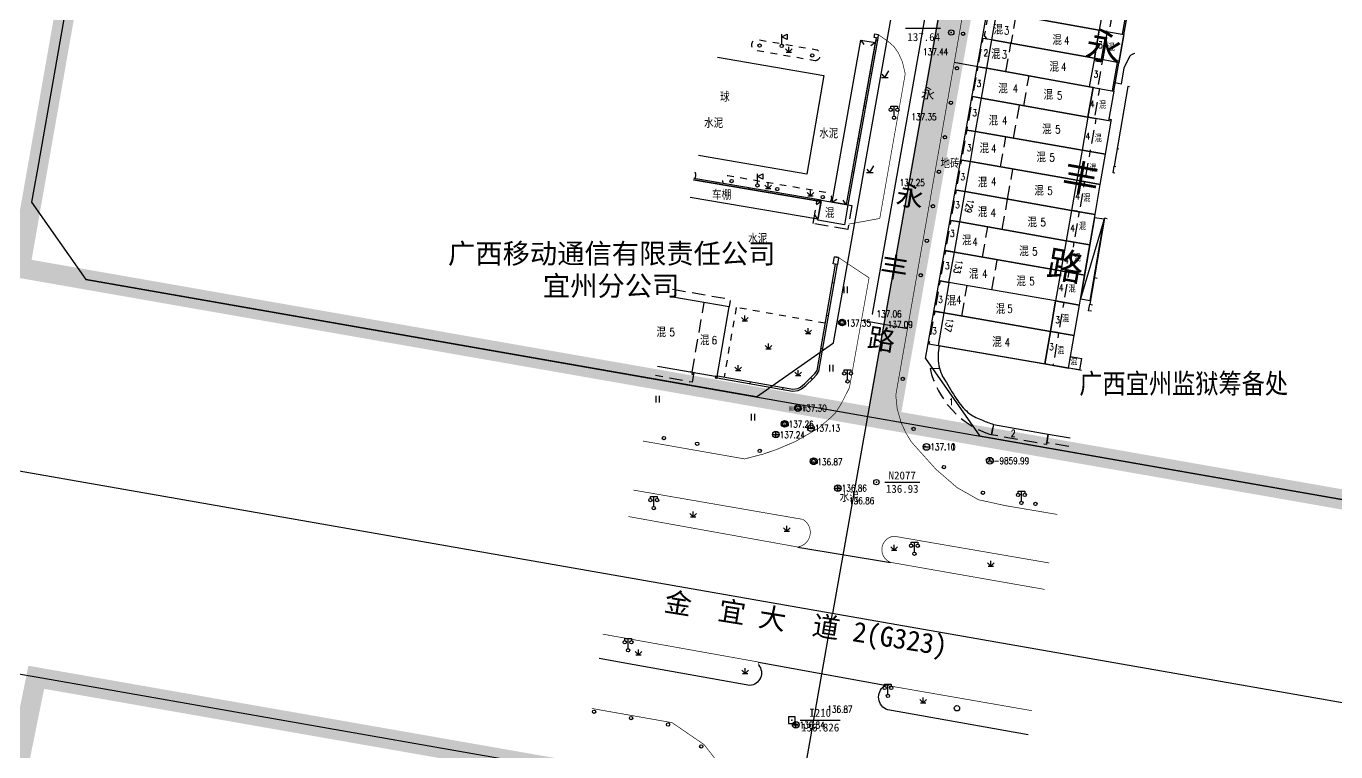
# Model space of a CAD drawing. Extents: x 529262 to 576451, y 2694391 to 2717535.
# Drawn here: x 563023.8 to 563220.2, y 2710849.6 to 2710958.3 of the extents above; entities that cross this region are included whole.
import ezdxf
from ezdxf.enums import TextEntityAlignment as Align
from ezdxf.xclip import XClip

# ---------------------------------------------------------------- set-up
doc = ezdxf.new("R2010")
doc.units = 0
doc.header["$XCLIPFRAME"] = 0
for name, pattern in [('DASH', [0.35, 0.25, -0.1]), ('X5', [3, 2, -1]), ('X6', [2, 1, -1])]:
    doc.linetypes.add(name, pattern=pattern)
for name, color, linetype in [('COMPONENT', 8, 'Continuous'), ('DLDW', 8, 'Continuous'), ('DLSS', 4, 'Continuous'), ('DMTZ', 8, 'Continuous'), ('GCD', 8, 'Continuous'), ('GXYZ', 8, 'Continuous'), ('JMD', 8, 'Continuous'), ('KZD', 8, 'Continuous'), ('PP-COM', 7, 'Continuous'), ('RD-中线', 40, 'Continuous'), ('RD-红线', 7, 'Continuous'), ('RD-路名', 7, 'Continuous'), ('ZBTZ', 8, 'Continuous'), ('ZJ', 7, 'Continuous'), ('污水管径标注_W10-', 202, 'Continuous'), ('河流', 4, 'Continuous')]:
    doc.layers.add(name, color=color, linetype=linetype)
doc.styles.add('HZ', font='rs.shx', dxfattribs={"width": 0.8, "bigfont": 'hztxt.shx'})
doc.styles.add('宋体', font='', dxfattribs={"width": 0.75})
doc.styles.add('等线体', font='simhei.ttf')
doc.styles.add('黑体', font='simhei.ttf')
doc.styles.get('宋体').set_extended_font_data('SimSun')
doc.linetypes.add('10422', pattern='A,0.75,[150,AAA.SHX,S=0.5,R=0,X=0,Y=0.5],1.5,[177,AAA.SHX,S=1,R=0,X=0,Y=0.4],0.75', length=3)
doc.linetypes.add('1161', pattern='A,0,[149,AAA.SHX,S=0.15,R=0,X=0,Y=0],-1.6', length=1.6)

# ---------------------------------------------------------------- blocks, each defined once
blk = doc.blocks.new('A$C19FD0107')
at = {"layer": 'RD-中线', "color": 8, "linetype": 'Continuous', "flags": 128}
for points in [[(-7853.18, 16479.68), (-7829.23, 16614.8)], [(-7896.66, 16233.01), (-7853.25, 16479.69)]]:
    blk.add_lwpolyline(points, dxfattribs=at)
at = {"layer": 'RD-中线', "color": 8}
blk.add_lwpolyline([(-7408.07, 16401.63), (-7423.96, 16404.55, 0.002243), (-7425.28, 16404.79), (-8443.29, 16582.93)], format="xyb", dxfattribs=at)
at = {"layer": 'RD-红线', "color": 8, "linetype": 'Continuous', "flags": 128}
for points in [[(-7959.44, 16620.53), (-7959.79, 16618.56), (-7960.82, 16612.64), (-7972.5, 16546.25), (-7973.02, 16543.29), (-7973.37, 16541.32)], [(-7853.1, 16520.24), (-7851.36, 16530.07), (-7839.96, 16594.34), (-7839.09, 16599.27)], [(-7839.3, 16517.87), (-7837.55, 16527.74), (-7826.17, 16591.93), (-7825.3, 16596.85)]]:
    blk.add_lwpolyline(points, dxfattribs=at)
at = {"layer": 'RD-红线', "color": 8, "linetype": 'Continuous'}
blk.add_lwpolyline([(-7973.37, 16541.32), (-7965.24, 16529.74, 0.414454)], format="xyb", dxfattribs=at)
at = {"layer": 'RD-红线', "color": 8}
for points in [[(-7864.67, 16512.14), (-7965.24, 16529.74)], [(-7721.76, 16487.13), (-7831.18, 16506.28)], [(-7880.13, 16453.93), (-7972.66, 16470.12), (-7975.62, 16470.64)]]:
    blk.add_lwpolyline(points, dxfattribs=at)
for points in [[(-7864.67, 16512.14), (-7853.1, 16520.24, 0.41356)], [(-7839.3, 16517.87), (-7831.18, 16506.28, 0.414867)]]:
    blk.add_lwpolyline(points, format="xyb", dxfattribs=at)
blk = doc.blocks.new('GC200')
at = {"linetype": 'Continuous', "const_width": 0.2, "flags": 128}
blk.add_lwpolyline([(-0.1, 0, 1), (0.1, 0, 1)], format="xyb", close=True, dxfattribs=at)
blk = doc.blocks.new('gc170')
at = {"color": 8, "linetype": 'Continuous'}
blk.add_circle((0, 0), 0.5, dxfattribs=at)
blk = doc.blocks.new('gc097')
at = {"color": 8}
for p, q in [((-1, 2.9), (-1, 3.5)), ((-1, 3.5), (1, 3.5)), ((0, 0.5), (0, 3.5)), ((1, 3.5), (1, 2.9))]:
    blk.add_line(p, q, dxfattribs=at)
for centre in [(-1, 2.4), (0, 0), (1, 2.4)]:
    blk.add_circle(centre, 0.5, dxfattribs=at)
blk = doc.blocks.new('gc019')
for p, q in [((0, 0.5), (0, 3.5)), ((0, 2.7), (1.6, 3.5)), ((1.6, 1.9), (0, 2.7)), ((1.6, 3.5), (1.6, 1.9))]:
    blk.add_line(p, q)
blk.add_circle((0, 0), 0.5)
blk = doc.blocks.new('gc123')
at = {"color": 8}
for p, q in [((-1, 0), (1, 0)), ((0, 0), (-0.8, 1)), ((0, 0), (1.2, 2))]:
    blk.add_line(p, q, dxfattribs=at)
blk = doc.blocks.new('gc124')
at = {"color": 8}
for p, q in [((-1, 1), (0, 0)), ((-0.8, 0), (0.8, 0)), ((0, 0), (0, 1.6)), ((0, 0), (1, 1))]:
    blk.add_line(p, q, dxfattribs=at)
blk = doc.blocks.new('gc121')
at = {"color": 8}
for p, q in [((-0.5, -1), (-0.5, 1)), ((0.5, -1), (0.5, 1))]:
    blk.add_line(p, q, dxfattribs=at)
blk = doc.blocks.new('gc122')
at = {"color": 8}
blk.add_circle((0, 0), 0.8, dxfattribs=at)
blk = doc.blocks.new('gc117')
at = {"color": 8}
blk.add_circle((0, 0), 0.8, dxfattribs=at)
blk.add_point((0, 0), dxfattribs=at)
blk = doc.blocks.new('gc115')
at = {"color": 8}
blk.add_lwpolyline([(-1, -1), (1, -1), (1, 1), (-1, 1)], close=True, dxfattribs=at)
blk.add_point((0, 0), dxfattribs=at)
blk = doc.blocks.new('gcbj0109')
at = {"linetype": 'Continuous'}
for radius in [1, 0.645]:
    blk.add_circle((0, 0), radius, dxfattribs=at)
blk = doc.blocks.new('gcbj0102')
for p, q in [((-1, 0), (1, 0)), ((0, -1), (0, 1))]:
    blk.add_line(p, q)
blk.add_circle((0, 0), 1)
blk = doc.blocks.new('gcbj0101')
blk.add_line((-1, 0), (1, 0))
blk.add_circle((0, 0), 1)
blk = doc.blocks.new('gcbj0107')
for q in [(-0.87, -0.5), (0, 1), (0.87, -0.5)]:
    blk.add_line((0, 0), q)
blk.add_circle((0, 0), 1)

msp = doc.modelspace()

# ---------------------------------------------------------------- linework, layer by layer
at = {"layer": 'DLDW', "color": 252, "linetype": '1161', "flags": 128}
msp.add_lwpolyline([(563127.478, 2710953.634), (563143.43, 2710950.886), (563140.873, 2710936.134), (563124.623, 2710938.933)], dxfattribs=at)
at = {"layer": 'DLSS', "linetype": 'Continuous', "const_width": 0.1, "flags": 128}
for points in [[(563154.232, 2710902.996), (563162.311, 2710948.912), (563166.043, 2710970.168), (563169.062, 2710986.75)], [(563151.831, 2710929.48), (563147.167, 2710928.632)], [(563131.56, 2710893.449), (563116.31, 2710896.125)], [(563114.998, 2710888.76), (563114.884, 2710888.78)], [(563114.115, 2710884.818), (563114.998, 2710884.66)]]:
    msp.add_lwpolyline(points, dxfattribs=at)
at = {"layer": 'DLSS', "linetype": 'X6', "elevation": 137.994, "flags": 128}
msp.add_lwpolyline([(563142.073, 2710953.156, 0.8499758), (563142.409, 2710954.706), (563133.356, 2710956.258, 0.8598123), (563133.163, 2710954.706)], format="xyb", close=True, dxfattribs=at)
at = {"layer": 'DLSS', "linetype": 'Continuous', "const_width": 0.1}
for points in [[(563151.831, 2710929.48), (563155.65, 2710951.139), (563155.239, 2710952.909), (563154.593, 2710954.342), (563153.95, 2710955.239), (563153.122, 2710955.968), (563151.612, 2710957.03)], [(563150.227, 2710920.585), (563147.283, 2710904.136), (563146.105, 2710901.804), (563145.178, 2710900.334), (563144.401, 2710899.585), (563143.29, 2710898.627), (563142.74, 2710898.105), (563139.18, 2710896.062), (563136.331, 2710894.848), (563134.323, 2710894.166), (563131.56, 2710893.449)], [(563178.463, 2710885.126), (563170.649, 2710886.452), (563166.633, 2710887.334), (563163.416, 2710889.162), (563160.257, 2710891.894), (563157.607, 2710894.836), (563156.536, 2710896.047), (563155.778, 2710897.291), (563155.039, 2710898.863), (563154.444, 2710900.965), (563154.232, 2710902.996)], [(563128.323, 2710817.565), (563129.256, 2710822.91), (563131.842, 2710837.142), (563131.217, 2710841.44), (563129.363, 2710845.684), (563125.469, 2710850.655), (563120.675, 2710853.933)]]:
    msp.add_lwpolyline(points, dxfattribs=at)
at = {"layer": 'DLSS', "linetype": 'X6', "flags": 128}
for points, elevation in [([(563124.055, 2710935.462, 0.3309719), (563124.135, 2710936.417, 0.3309719)], -527.649), ([(563144.376, 2710931.972, 0.5463977), (563144.114, 2710933.299), (563129.036, 2710935.862, 0.5451004), (563128.346, 2710934.725, 0.5451004)], 138.024)]:
    msp.add_lwpolyline(points, format="xyb", dxfattribs=dict(at, elevation=elevation))
at = {"layer": 'DLSS', "linetype": 'Continuous', "const_width": 0.1, "flags": 128}
for points, elevation in [([(563150.227, 2710920.585), (563145.655, 2710923.62)], 137.178), ([(563110.279, 2710867.195), (563114.998, 2710866.35)], 136.991), ([(563114.998, 2710866.35), (563133.653, 2710863.012), (563133.652, 2710862.579)], 136.991), ([(563114.998, 2710862.607), (563109.744, 2710863.547)], 136.991), ([(563152.634, 2710859.551), (563152.634, 2710859.551), (563174.671, 2710855.721)], 137.068), ([(563108.643, 2710856.056), (563114.998, 2710854.935)], 136.954), ([(563114.998, 2710854.935), (563120.675, 2710853.933)], 136.954)]:
    msp.add_lwpolyline(points, dxfattribs=dict(at, elevation=elevation))
at = {"layer": 'DLSS', "linetype": 'X6', "flags": 128}
msp.add_lwpolyline([(563130.297, 2710916.135), (563128.485, 2710905.707)], dxfattribs=at)
at = {"layer": 'DLSS', "linetype": 'X6'}
msp.add_lwpolyline([(563143.647, 2710913.777), (563130.297, 2710916.135)], dxfattribs=at)
at = {"layer": 'DLSS', "linetype": 'Continuous', "const_width": 0.1, "flags": 128}
msp.add_lwpolyline([(563114.998, 2710884.66), (563139.53, 2710880.249, 0.7078511), (563140.287, 2710884.39), (563114.998, 2710888.76)], format="xyb", dxfattribs=at)
at = {"layer": 'DLSS', "linetype": 'Continuous', "const_width": 0.1, "elevation": 136.958, "flags": 128}
msp.add_lwpolyline([(563176.57, 2710873.894), (563153.463, 2710877.946, -0.795552), (563153.974, 2710881.868), (563177.238, 2710877.859)], format="xyb", dxfattribs=at)
at = {"layer": 'DMTZ', "linetype": '10422', "flags": 128}
msp.add_lwpolyline([(563114.998, 2710862.607), (563109.744, 2710863.547)], dxfattribs=at)
for points in [[(563133.652, 2710862.579), (563133.652, 2710862.579, -0.6178881), (563132.328, 2710859.506), (563114.998, 2710862.607)], [(563174.107, 2710852.096), (563153.022, 2710855.832, -0.5980657), (563152.497, 2710859.441), (563152.634, 2710859.551)]]:
    msp.add_lwpolyline(points, format="xyb", dxfattribs=at)
at = {"layer": 'JMD', "linetype": 'Continuous'}
for p, q in [((563149, 2710956.207), (563149.458, 2710955.551)), ((563151.45, 2710956.123), (563151.203, 2710956.167)), ((563151.521, 2710956.521), (563151.275, 2710956.565)), ((563188.56, 2710957.743), (563188.363, 2710957.778)), ((563151.142, 2710955.824), (563150.486, 2710955.367)), ((563187.684, 2710952.82), (563187.487, 2710952.855)), ((563150.57, 2710951.201), (563150.324, 2710951.245)), ((563149.691, 2710946.279), (563149.445, 2710946.323)), ((563148.811, 2710941.357), (563148.565, 2710941.401)), ((563147.932, 2710936.435), (563147.686, 2710936.479)), ((563127.281, 2710934.908, 137.677), (563127.247, 2710934.711, 137.677)), ((563132.209, 2710934.062, 137.677), (563132.175, 2710933.865, 137.677)), ((563137.137, 2710933.216, 137.677), (563137.103, 2710933.018, 137.677)), ((563142.065, 2710932.369, 137.677), (563142.031, 2710932.172, 137.677)), ((563143.018, 2710932.003, 137.677), (563142.365, 2710931.542, 137.677)), ((563144.716, 2710931.914), (563145.37, 2710932.374)), ((563146.806, 2710931.555), (563146.347, 2710932.21)), ((563142.559, 2710929.365), (563142.097, 2710930.019)), ((563185.49, 2710929.366), (563181.936, 2710917.461)), ((563145.655, 2710923.62), (563145.034, 2710923.727)), ((563144.994, 2710919.8), (563144.698, 2710919.851)), ((563144.141, 2710914.873), (563143.845, 2710914.925)), ((563143.288, 2710909.947), (563142.993, 2710909.998)), ((563123.696, 2710906.468), (563123.449, 2710906.511)), ((563123.643, 2710906.163), (563123.889, 2710906.12)), ((563123.674, 2710906.346), (563123.921, 2710906.303)), ((563127.417, 2710905.51), (563127.17, 2710905.552)), ((563127.448, 2710905.692), (563127.201, 2710905.734)), ((563127.468, 2710905.813), (563127.222, 2710905.855)), ((563132.388, 2710904.724), (563132.439, 2710905.02)), ((563141.68, 2710905.377), (563141.469, 2710905.591)), ((563137.314, 2710903.869), (563137.365, 2710904.164))]:
    msp.add_line(p, q, dxfattribs=at)
at = {"layer": 'JMD', "linetype": 'Continuous', "flags": 128}
for points in [[(563186.927, 2710948.566), (563190.878, 2710970.773)], [(563188.242, 2710957.097), (563190.681, 2710970.808)], [(563151.275, 2710956.565), (563146.806, 2710931.555)], [(563151.521, 2710956.521), (563147.053, 2710931.513)], [(563186.73, 2710948.601), (563187.486, 2710952.849)], [(563189.259, 2710949.21), (563189.056, 2710949.246), (563186.975, 2710937.314), (563187.247, 2710937.268)], [(563186.529, 2710944.056), (563186.568, 2710944.277), (563186.198, 2710944.341)], [(563185.926, 2710929.428), (563185.513, 2710929.5), (563183.312, 2710916.635), (563183.758, 2710916.556)], [(563127.48, 2710905.881), (563138.776, 2710903.919), (563139.524, 2710904.008), (563139.934, 2710904.196), (563140.556, 2710904.688), (563141.613, 2710905.733), (563142.096, 2710906.246), (563142.424, 2710906.711), (563145.182, 2710922.646)], [(563127.429, 2710905.586), (563138.768, 2710903.616), (563139.606, 2710903.716), (563140.092, 2710903.938), (563140.755, 2710904.463), (563141.828, 2710905.523), (563142.329, 2710906.056), (563142.708, 2710906.593), (563145.478, 2710922.595)], [(563118.494, 2710907.371), (563127.468, 2710905.813), (563129.238, 2710916.225), (563120.508, 2710917.743)], [(563181.574, 2710916.537), (563181.574, 2710916.537)], [(563123.696, 2710906.468), (563123.643, 2710906.163)], [(563123.942, 2710906.425), (563123.889, 2710906.12)], [(563127.222, 2710905.855), (563127.17, 2710905.552)], [(563127.468, 2710905.813), (563127.417, 2710905.51)]]:
    msp.add_lwpolyline(points, dxfattribs=at)
for points in [[(563184.741, 2710957.705), (563169.391, 2710960.438), (563170.168, 2710964.65), (563185.492, 2710961.923)], [(563184.741, 2710957.705), (563184.013, 2710953.482), (563168.621, 2710956.231), (563169.391, 2710960.438)], [(563146.806, 2710931.555), (563144.716, 2710931.914), (563149, 2710956.207), (563151.142, 2710955.824)], [(563151.612, 2710957.03), (563151.521, 2710956.521), (563151.016, 2710956.602), (563151.101, 2710957.133)], [(563183.252, 2710949.221), (563167.892, 2710951.977), (563168.621, 2710956.231), (563184.013, 2710953.482)], [(563184.741, 2710957.705), (563188.439, 2710957.063), (563187.683, 2710952.813), (563184.013, 2710953.482)], [(563183.044, 2710944.658), (563167.104, 2710947.508), (563167.892, 2710951.977), (563183.843, 2710949.114)], [(563183.843, 2710949.114), (563186.927, 2710948.566), (563186.159, 2710944.12), (563183.044, 2710944.658)], [(563182.16, 2710939.718), (563166.183, 2710942.499), (563167.104, 2710947.508), (563183.044, 2710944.658)], [(563182.16, 2710939.718), (563185.675, 2710939.111), (563186.529, 2710944.056), (563183.044, 2710944.658)], [(563181.373, 2710935.197), (563165.417, 2710937.999), (563166.183, 2710942.499), (563182.16, 2710939.718)], [(563181.373, 2710935.197), (563184.894, 2710934.588), (563185.675, 2710939.111), (563182.16, 2710939.718)], [(563164.622, 2710933.501), (563165.417, 2710937.999), (563181.373, 2710935.197), (563180.583, 2710930.698)], [(563180.583, 2710930.698), (563184.117, 2710930.088), (563184.894, 2710934.588), (563181.373, 2710935.197)], [(563163.834, 2710928.953), (563164.622, 2710933.501), (563180.583, 2710930.698), (563179.785, 2710926.152)], [(563179.785, 2710926.152), (563183.331, 2710925.539), (563184.117, 2710930.088), (563180.583, 2710930.698)], [(563163.053, 2710924.414), (563163.834, 2710928.953), (563179.785, 2710926.152), (563178.988, 2710921.616)], [(563183.409, 2710917.207), (563185.49, 2710929.366), (563184.032, 2710929.595), (563181.936, 2710917.461)], [(563178.988, 2710921.616), (563182.548, 2710921.001), (563183.331, 2710925.539), (563179.785, 2710926.152)], [(563145.034, 2710923.727), (563145.655, 2710923.62), (563145.478, 2710922.595), (563144.857, 2710922.702)], [(563162.189, 2710919.887), (563163.053, 2710924.414), (563178.988, 2710921.616), (563178.201, 2710917.119)], [(563178.201, 2710917.119), (563181.771, 2710916.503), (563182.548, 2710921.001), (563178.988, 2710921.616)], [(563160.614, 2710910.433), (563176.58, 2710907.676), (563177.417, 2710912.548), (563161.453, 2710915.324)], [(563180.442, 2710908.808), (563182.07, 2710908.51), (563181.766, 2710906.776), (563180.136, 2710907.061)]]:
    msp.add_lwpolyline(points, close=True, dxfattribs=at)
at = {"layer": 'JMD', "linetype": 'X5', "flags": 128}
for points in [[(563168.621, 2710956.231), (563167.941, 2710956.349), (563167.556, 2710956.92), (563168.142, 2710960.119), (563168.747, 2710960.542), (563169.391, 2710960.438)], [(563168.621, 2710956.231), (563167.285, 2710956.466), (563166.536, 2710952.216), (563167.892, 2710951.977)], [(563184.013, 2710953.482), (563185.226, 2710953.266), (563185.977, 2710957.485), (563184.741, 2710957.705)], [(563167.892, 2710951.977), (563166.536, 2710952.216), (563165.748, 2710947.747), (563167.104, 2710947.508)], [(563184.013, 2710953.482), (563185.226, 2710953.266), (563184.466, 2710949), (563183.843, 2710949.114), (563183.252, 2710949.221)], [(563173.43, 2710946.377), (563174.231, 2710950.839)], [(563183.843, 2710949.114), (563184.773, 2710948.943), (563183.986, 2710944.487), (563183.044, 2710944.658)], [(563167.104, 2710947.508), (563165.748, 2710947.747), (563164.864, 2710942.732), (563166.183, 2710942.499)], [(563171.888, 2710941.506), (563172.779, 2710946.493)], [(563183.044, 2710944.658), (563184.253, 2710944.438), (563183.354, 2710939.505), (563182.16, 2710939.718)], [(563166.183, 2710942.499), (563164.864, 2710942.732), (563164.071, 2710938.236), (563165.417, 2710937.999)], [(563169.955, 2710937.202), (563170.739, 2710941.706)], [(563182.16, 2710939.718), (563183.354, 2710939.505), (563182.546, 2710934.98), (563181.373, 2710935.197)], [(563165.417, 2710937.999), (563164.071, 2710938.236), (563163.278, 2710933.738), (563164.622, 2710933.501)], [(563170.993, 2710932.382), (563171.784, 2710936.881)], [(563187.079, 2710936.271), (563186.825, 2710936.315), (563186.975, 2710937.314)], [(563181.373, 2710935.197), (563182.546, 2710934.98), (563181.735, 2710930.507), (563180.583, 2710930.698)], [(563164.622, 2710933.501), (563163.278, 2710933.738), (563162.477, 2710929.192), (563163.834, 2710928.953)], [(563170.195, 2710927.836), (563170.993, 2710932.382)], [(563180.583, 2710930.698), (563181.735, 2710930.507), (563180.96, 2710925.952), (563179.785, 2710926.152)], [(563163.834, 2710928.953), (563162.477, 2710929.192), (563161.677, 2710924.657), (563163.053, 2710924.414)], [(563167.228, 2710923.681), (563168.024, 2710928.217)], [(563163.053, 2710924.414), (563161.677, 2710924.657), (563160.877, 2710920.118), (563162.189, 2710919.887)], [(563179.785, 2710926.152), (563180.96, 2710925.952), (563180.188, 2710921.412), (563178.988, 2710921.616)], [(563168.657, 2710918.769), (563169.451, 2710923.29)], [(563178.988, 2710921.616), (563180.188, 2710921.412), (563179.423, 2710916.911), (563178.201, 2710917.119)], [(563120.731, 2710918.89), (563129.423, 2710917.374), (563129.238, 2710916.225)], [(563162.189, 2710919.887), (563160.877, 2710920.118), (563160.074, 2710915.567), (563161.453, 2710915.324)], [(563178.201, 2710917.119), (563179.423, 2710916.911), (563178.648, 2710912.355), (563177.412, 2710912.549)], [(563161.453, 2710915.324), (563160.074, 2710915.567), (563159.212, 2710910.674), (563160.614, 2710910.433)], [(563183.594, 2710915.583), (563183.141, 2710915.662), (563183.312, 2710916.635)], [(563177.094, 2710897.179), (563176.817, 2710895.613), (563168.607, 2710897.064), (563168.884, 2710898.63)]]:
    msp.add_lwpolyline(points, dxfattribs=at)
for points, elevation in [([(563185.492, 2710961.923), (563186.935, 2710961.666), (563186.185, 2710957.448), (563184.741, 2710957.705)], -524.872), ([(563172.251, 2710959.929), (563171.498, 2710955.717)], -514.461), ([(563170.745, 2710951.439), (563171.508, 2710955.715)], -514.424), ([(563187.682, 2710939.85), (563187.425, 2710939.895)], -512.669), ([(563164.129, 2710914.859), (563164.917, 2710919.415)], -510.67), ([(563184.42, 2710920.486), (563183.983, 2710920.561)], -415.634), ([(563123.696, 2710906.468), (563125.505, 2710916.874)], 137.841), ([(563177.412, 2710912.549), (563178.648, 2710912.355), (563177.808, 2710907.464), (563176.58, 2710907.676)], -523.978), ([(563123.965, 2710906.421), (563123.707, 2710904.931), (563118.217, 2710905.942)], -523.683)]:
    msp.add_lwpolyline(points, dxfattribs=dict(at, elevation=elevation))
at = {"layer": 'JMD', "linetype": 'Continuous', "flags": 128}
for points, elevation in [([(563123.914, 2710935.283), (563143.018, 2710932.003), (563142.559, 2710929.365), (563123.399, 2710932.632)], -747.978), ([(563143.018, 2710932.003), (563123.914, 2710935.283)], 137.677), ([(563143.053, 2710932.2), (563123.953, 2710935.48)], 137.677)]:
    msp.add_lwpolyline(points, dxfattribs=dict(at, elevation=elevation))
at = {"layer": 'JMD', "linetype": 'X5', "elevation": 137.677}
msp.add_lwpolyline([(563147.053, 2710931.513), (563147.641, 2710931.413), (563147.032, 2710927.841), (563141.842, 2710928.73), (563142.465, 2710932.302), (563143.053, 2710932.2)], dxfattribs=at)
at = {"layer": 'JMD', "linetype": 'Continuous', "flags": 128}
for points, elevation in [([(563147.053, 2710931.513), (563146.544, 2710928.53), (563142.533, 2710929.217), (563143.053, 2710932.2)], 137.677), ([(563161.458, 2710915.323), (563177.417, 2710912.548), (563178.201, 2710917.119), (563162.194, 2710919.886)], -523.923), ([(563177.412, 2710912.549), (563180.981, 2710911.933), (563181.771, 2710916.503), (563178.201, 2710917.119)], -523.978), ([(563176.58, 2710907.676), (563180.136, 2710907.061), (563180.981, 2710911.933), (563177.412, 2710912.549)], -523.923)]:
    msp.add_lwpolyline(points, close=True, dxfattribs=dict(at, elevation=elevation))
at = {"layer": 'JMD', "linetype": 'Continuous'}
msp.add_lwpolyline([(563146.544, 2710928.53), (563142.533, 2710929.217)], dxfattribs=at)
at = {"layer": 'JMD', "linetype": 'Continuous', "flags": 128}
msp.add_lwpolyline([(563182.1, 2710906.717), (563179.943, 2710907.095), (563179.943, 2710907.095), (563160.733, 2710910.413), (563160.594, 2710909.323), (563160.586, 2710908.552, 0.079394), (563160.81, 2710907.047, 0.0423025), (563161.25, 2710905.812, -0.0103382), (563161.861, 2710904.883, 0.0222011), (563163.514, 2710902.158, 0.06626), (563165.314, 2710900.196, 0.051754), (563167.235, 2710899.238, 0.0281018), (563168.884, 2710898.63), (563177.094, 2710897.179), (563180.396, 2710896.601)], format="xyb", dxfattribs=at)
at = {"layer": 'JMD', "linetype": 'X5'}
msp.add_lwpolyline([(563168.884, 2710898.63), (563168.607, 2710897.064, -0.2670733), (563159.37, 2710906.983), (563160.804, 2710907.065)], format="xyb", dxfattribs=at)
msp.add_lwpolyline([(563180.175, 2710895.291), (563176.864, 2710895.87), (563177.094, 2710897.179)], dxfattribs=at)
at = {"layer": 'KZD', "linetype": 'Continuous'}
for p, q in [((563155.697, 2710958.011, 137.641), (563160.947, 2710958.011, 137.641)), ((563152.577, 2710889.968, 136.934), (563157.827, 2710889.968, 136.934)), ((563139.894, 2710854.296), (563145.894, 2710854.296))]:
    msp.add_line(p, q, dxfattribs=at)
at = {"layer": 'PP-COM'}
msp.add_line((563032.752, 2710920.339), (563537.175, 2710832.069), dxfattribs=at)
at = {"layer": 'PP-COM', "color": 8, "const_width": 3}
msp.add_lwpolyline([(563032.752, 2710920.339), (563591.044, 2710822.688), (563615.48, 2710946.262), (563044.443, 2711044.616), (563022.893, 2710922.063)], close=True, dxfattribs=at)
msp.add_lwpolyline([(563417.341, 2710556.693), (562978.055, 2710627.629), (563025.329, 2710860.726), (563456.913, 2710785.203), (563417.116, 2710556.733)], dxfattribs=at)
at = {"layer": 'ZBTZ', "linetype": '1161', "ltscale": 0.7, "flags": 128}
msp.add_lwpolyline([(563190.097, 2710954.183, 0.2140948), (563189.319, 2710953.787), (563188.439, 2710952.057), (563188.036, 2710949.624), (563187.144, 2710949.783)], format="xyb", dxfattribs=at)
at = {"layer": 'ZBTZ', "linetype": '1161', "flags": 128}
for points in [[(563166.536, 2710952.216), (563163, 2710952.837)], [(563149.162, 2710914.254), (563156.01, 2710912.97)]]:
    msp.add_lwpolyline(points, dxfattribs=at)
for points, elevation in [([(563139.53, 2710880.249), (563153.463, 2710877.946)], 137.033), ([(563133.653, 2710863.012), (563152.634, 2710859.551)], 136.991)]:
    msp.add_lwpolyline(points, dxfattribs=dict(at, elevation=elevation))
at = {"layer": '污水管径标注_W10-'}
msp.add_lwpolyline([(563150.737, 2710915.16), (563154.228, 2710934.853), (563155.974, 2710944.7), (563157.719, 2710954.546), (563161.211, 2710974.239), (563164.702, 2710993.932), (563166.448, 2711003.778)], dxfattribs=at)
at = {"layer": '河流', "color": 5, "linetype": 'DASH', "ltscale": 0.1, "const_width": 5}
msp.add_lwpolyline([(563171.139, 2711005.571), (563152.435, 2710899.897)], dxfattribs=at)

# ---------------------------------------------------------------- block references
at = {"layer": 'COMPONENT', "linetype": 'Continuous', "xscale": 0.5, "yscale": 0.5}
for name, p in [('gcbj0109', (563146.171, 2710913.887)), ('gcbj0109', (563139.541, 2710901.079)), ('gcbj0109', (563137.567, 2710898.706)), ('gcbj0102', (563136.238, 2710897.098)), ('gcbj0101', (563141.512, 2710898.066)), ('gcbj0101', (563158.848, 2710895.242)), ('gcbj0109', (563141.918, 2710893.093)), ('gcbj0107', (563168.34, 2710893.179)), ('gcbj0102', (563145.546, 2710889.066)), ('gcbj0102', (563139.226, 2710853.606))]:
    msp.add_blockref(name, p, dxfattribs=at)
at = {"layer": 'DLDW', "color": 252, "linetype": 'Continuous', "xscale": 0.5, "yscale": 0.5, "zscale": 0.5}
for name, p in [('gc019', (563137.137, 2710955.336, 138.005)), ('gc097', (563153.974, 2710944.578)), ('gc019', (563133.48, 2710934.437, -527.102)), ('gc097', (563147.014, 2710905.069)), ('gc097', (563117.936, 2710886.091)), ('gc097', (563173.063, 2710886.847)), ('gc097', (563157.038, 2710879.232)), ('gc097', (563114.09, 2710864.77)), ('gc097', (563153.065, 2710857.925))]:
    msp.add_blockref(name, p, dxfattribs=at)
at = {"layer": 'GCD', "linetype": 'Continuous'}
ref = msp.add_blockref('GC200', (563157.722, 2710954.462, 137.44), dxfattribs=dict(at, xscale=0.5, yscale=0.5, zscale=0.5))
ref.add_attrib('height', '137.44', dxfattribs={"linetype": 'Continuous', "height": 1, "style": 'HZ', "width": 0.8}).set_placement((563158.322, 2710954.462, 137.44), align=Align.MIDDLE_LEFT)
ref = msp.add_blockref('GC200', (563155.986, 2710944.71, 137.35), dxfattribs=dict(at, xscale=0.5, yscale=0.5, zscale=0.5))
ref.add_attrib('height', '137.35', dxfattribs={"linetype": 'Continuous', "height": 1, "style": 'HZ', "width": 0.8}).set_placement((563156.586, 2710944.71, 137.35), align=Align.MIDDLE_LEFT)
ref = msp.add_blockref('GC200', (563154.225, 2710934.846, 137.25), dxfattribs=dict(at, xscale=0.5, yscale=0.5, zscale=0.5))
ref.add_attrib('height', '137.25', dxfattribs={"linetype": 'Continuous', "height": 1, "style": 'HZ', "width": 0.8}).set_placement((563154.825, 2710934.846, 137.25), align=Align.MIDDLE_LEFT)
ref = msp.add_blockref('GC200', (563150.741, 2710915.167, 137.06), dxfattribs=dict(at, xscale=0.5, yscale=0.5, zscale=0.5))
ref.add_attrib('height', '137.06', dxfattribs={"linetype": 'Continuous', "height": 1, "style": 'HZ', "width": 0.8}).set_placement((563151.341, 2710915.167, 137.06), align=Align.MIDDLE_LEFT)
ref = msp.add_blockref('GC200', (563146.15, 2710913.789, 137.349), dxfattribs=dict(at, xscale=0.5, yscale=0.5, zscale=0.5))
ref.add_attrib('height', '137.35', dxfattribs={"linetype": 'Continuous', "height": 1, "style": 'HZ', "width": 0.8}).set_placement((563146.75, 2710913.789, 137.349), align=Align.MIDDLE_LEFT)
ref = msp.add_blockref('GC200', (563152.424, 2710913.587, 137.093), dxfattribs=dict(at, xscale=0.5, yscale=0.5, zscale=0.5))
ref.add_attrib('height', '137.09', dxfattribs={"linetype": 'Continuous', "height": 1, "style": 'HZ', "width": 0.8}).set_placement((563153.024, 2710913.587, 137.093), align=Align.MIDDLE_LEFT)
ref = msp.add_blockref('GC200', (563139.508, 2710901.038, 137.304), dxfattribs=dict(at, xscale=0.5, yscale=0.5, zscale=0.5))
ref.add_attrib('height', '137.30', dxfattribs={"linetype": 'Continuous', "height": 1, "style": 'HZ', "width": 0.8}).set_placement((563140.108, 2710901.038, 137.304), align=Align.MIDDLE_LEFT)
ref = msp.add_blockref('GC200', (563137.557, 2710898.668, 137.259), dxfattribs=dict(at, xscale=0.5, yscale=0.5, zscale=0.5))
ref.add_attrib('height', '137.26', dxfattribs={"linetype": 'Continuous', "height": 1, "style": 'HZ', "width": 0.8}).set_placement((563138.157, 2710898.668, 137.259), align=Align.MIDDLE_LEFT)
ref = msp.add_blockref('GC200', (563136.23, 2710897.046, 137.24), dxfattribs=dict(at, xscale=0.5, yscale=0.5, zscale=0.5))
ref.add_attrib('height', '137.24', dxfattribs={"linetype": 'Continuous', "height": 1, "style": 'HZ', "width": 0.8}).set_placement((563136.83, 2710897.046, 137.24), align=Align.MIDDLE_LEFT)
ref = msp.add_blockref('GC200', (563141.511, 2710898.047, 137.134), dxfattribs=dict(at, xscale=0.5, yscale=0.5, zscale=0.5))
ref.add_attrib('height', '137.13', dxfattribs={"linetype": 'Continuous', "height": 1, "style": 'HZ', "width": 0.8}).set_placement((563142.111, 2710898.047, 137.134), align=Align.MIDDLE_LEFT)
ref = msp.add_blockref('GC200', (563158.813, 2710895.247, 137.106), dxfattribs=dict(at, xscale=0.5, yscale=0.5, zscale=0.5))
ref.add_attrib('height', '137.11', dxfattribs={"linetype": 'Continuous', "height": 1, "style": 'HZ', "width": 0.8}).set_placement((563159.413, 2710895.247, 137.106), align=Align.MIDDLE_LEFT)
ref = msp.add_blockref('GC200', (563158.817, 2710895.238, 137.096), dxfattribs=dict(at, xscale=0.5, yscale=0.5, zscale=0.5))
ref.add_attrib('height', '137.10', dxfattribs={"linetype": 'Continuous', "height": 1, "style": 'HZ', "width": 0.8}).set_placement((563159.417, 2710895.238, 137.096), align=Align.MIDDLE_LEFT)
ref = msp.add_blockref('GC200', (563141.876, 2710892.994, 136.869), dxfattribs=dict(at, xscale=0.5, yscale=0.5, zscale=0.5))
ref.add_attrib('height', '136.87', dxfattribs={"linetype": 'Continuous', "height": 1, "style": 'HZ', "width": 0.8}).set_placement((563142.476, 2710892.994, 136.869), align=Align.MIDDLE_LEFT)
ref = msp.add_blockref('GC200', (563168.296, 2710893.163, -9859.988), dxfattribs=dict(at, xscale=0.5, yscale=0.5, zscale=0.5))
ref.add_attrib('height', '-9859.99', dxfattribs={"linetype": 'Continuous', "height": 1, "style": 'HZ', "width": 0.8}).set_placement((563168.896, 2710893.163, -9859.988), align=Align.MIDDLE_LEFT)
ref = msp.add_blockref('GC200', (563145.532, 2710889.055, 136.857), dxfattribs=dict(at, xscale=0.5, yscale=0.5, zscale=0.5))
ref.add_attrib('height', '136.86', dxfattribs={"linetype": 'Continuous', "height": 1, "style": 'HZ', "width": 0.8}).set_placement((563146.132, 2710889.055, 136.857), align=Align.MIDDLE_LEFT)
ref = msp.add_blockref('GC200', (563146.639, 2710887.19, 136.863), dxfattribs=dict(at, xscale=0.5, yscale=0.5, zscale=0.5))
ref.add_attrib('height', '136.86', dxfattribs={"linetype": 'Continuous', "height": 1, "style": 'HZ', "width": 0.8}).set_placement((563147.239, 2710887.19, 136.863), align=Align.MIDDLE_LEFT)
ref = msp.add_blockref('GC200', (563143.374, 2710855.928, 136.87), dxfattribs=dict(at, xscale=0.5, yscale=0.5, zscale=0.5))
ref.add_attrib('height', '136.87', dxfattribs={"linetype": 'Continuous', "height": 1, "style": 'HZ', "width": 0.8}).set_placement((563143.974, 2710855.928, 136.87), align=Align.MIDDLE_LEFT)
ref = msp.add_blockref('GC200', (563139.197, 2710853.577, 136.839), dxfattribs=dict(at, xscale=0.5, yscale=0.5, zscale=0.5))
ref.add_attrib('height', '136.84', dxfattribs={"linetype": 'Continuous', "height": 1, "style": 'HZ', "width": 0.8}).set_placement((563139.797, 2710853.577, 136.839), align=Align.MIDDLE_LEFT)
at = {"layer": 'KZD', "linetype": 'Continuous', "xscale": 0.5, "yscale": 0.5, "zscale": 0.5}
for name, p in [('gc117', (563162.557, 2710957.344, 137.641)), ('gc117', (563151.327, 2710889.968, 136.934)), ('gc115', (563138.644, 2710854.296, 136.826))]:
    msp.add_blockref(name, p, dxfattribs=at)
at = {"layer": 'PP-COM'}
ref = msp.add_blockref('A$C19FD0107', (570997.993, 2694390.603), dxfattribs=at)
XClip(ref).set_block_clipping_path([(-9366.4383134884, 14428.6043910822), (-3328.4480743363, 17452.7484863754)])
at = {"layer": 'ZBTZ', "linetype": 'Continuous'}
for p, xscale, yscale, zscale, rotation in [((563164.318, 2710957.169), 0.500000000180642, 0.500000000180642, 0.500000000180642, 80.07944882709843), ((563133.801, 2710955.386), 0.4999999999665551, 0.4999999999665551, 0.4999999999665551, 349.4765441415237), ((563141.699, 2710953.919), 0.4999999999665551, 0.4999999999665551, 0.4999999999665551, 349.4765441415237), ((563163.413, 2710951.996), 0.500000000180642, 0.500000000180642, 0.500000000180642, 80.07944882709843), ((563162.509, 2710946.823), 0.500000000180642, 0.500000000180642, 0.500000000180642, 80.07944882709843), ((563161.604, 2710941.651), 0.500000000180642, 0.500000000180642, 0.500000000180642, 80.07944882709843), ((563160.699, 2710936.478), 0.500000000180642, 0.500000000180642, 0.500000000180642, 80.07944882709843), ((563129.615, 2710935.083), 0.4999999999943233, 0.4999999999943233, 0.4999999999943233, 170.0725066892872), ((563136.447, 2710933.887), 0.4999999999943233, 0.4999999999943233, 0.4999999999943233, 170.0725066892872), ((563143.28, 2710932.691), 0.4999999999943233, 0.4999999999943233, 0.4999999999943233, 170.0725066892872), ((563159.795, 2710931.305), 0.500000000180642, 0.500000000180642, 0.500000000180642, 80.07944882709843), ((563158.89, 2710926.132), 0.500000000180642, 0.500000000180642, 0.500000000180642, 80.07944882709843), ((563157.985, 2710920.959), 0.500000000180642, 0.500000000180642, 0.500000000180642, 80.07944882709843), ((563155.271, 2710905.441, -527.952), 0.500000000180642, 0.500000000180642, 0.500000000180642, 80.07944882709843), ((563155.271, 2710905.441, -527.952), 0.500000000180642, 0.500000000180642, 0.500000000180642, 80.07944882709843), ((563155.271, 2710905.441, -527.952), 0.500000000180642, 0.500000000180642, 0.500000000180642, 80.07944882709843), ((563156.894, 2710897.935, -527.952), 0.5000000001564016, 0.5000000001564016, 0.5000000001564016, 102.2050224607494), ((563119.461, 2710896.573), 0.5000000000397522, 0.5000000000397522, 0.5000000000397522, 350.2611677678499), ((563124.448, 2710895.718), 0.5000000000397522, 0.5000000000397522, 0.5000000000397522, 350.2611677678499), ((563133.833, 2710894.648), 0.4999999999914709, 0.4999999999914709, 0.4999999999914709, 357.2190016489474), ((563161.459, 2710892.221, 137.114), 0.4999999999131707, 0.4999999999131707, 0.4999999999131707, 128.6163488702484), ((563167.298, 2710888.37), 0.5000000000641092, 0.5000000000641092, 0.5000000000641092, 146.5976503852441), ((563175.172, 2710886.711), 0.5000000000213166, 0.5000000000213166, 0.5000000000213166, 168.1007759002136), ((563108.983, 2710855.56), 0.5000000000306001, 0.5000000000306001, 0.5000000000306001, 170.2516794089878), ((563114.532, 2710854.607), 0.5000000000306001, 0.5000000000306001, 0.5000000000306001, 170.2516794089878), ((563120.081, 2710853.653), 0.5000000000306001, 0.5000000000306001, 0.5000000000306001, 170.2516794089878), ((563125.051, 2710850.373), 0.499999999934346, 0.499999999934346, 0.499999999934346, 146.5758898907532)]:
    msp.add_blockref('gc170', p, dxfattribs=dict(at, xscale=xscale, yscale=yscale, zscale=zscale, rotation=rotation))
at = {"layer": 'ZBTZ', "linetype": 'Continuous', "xscale": 0.5, "yscale": 0.5}
for name, p in [('gc124', (563138.208, 2710954.39)), ('gc123', (563152.579, 2710950.619)), ('gc123', (563150.35, 2710936.357)), ('gc124', (563135.112, 2710933.98)), ('gc124', (563141.458, 2710932.87)), ('gc121', (563146.764, 2710918.8)), ('gc124', (563131.582, 2710914.155)), ('gc124', (563141.082, 2710912.227)), ('gc124', (563135.133, 2710909.924)), ('gc124', (563130.594, 2710906.68)), ('gc121', (563144.588, 2710907.055)), ('gc124', (563139.577, 2710905.928)), ('gc121', (563118.547, 2710902.424)), ('gc121', (563132.821, 2710899.727)), ('gc124', (563123.832, 2710884.783)), ('gc124', (563137.873, 2710882.643)), ('gc124', (563153.976, 2710879.766)), ('gc124', (563168.502, 2710877.371)), ('gc124', (563115.638, 2710864.106)), ('gc124', (563131.622, 2710861.276)), ('gc124', (563158.33, 2710856.884))]:
    msp.add_blockref(name, p, dxfattribs=at)
at = {"layer": 'ZBTZ', "linetype": 'Continuous', "xscale": 0.5, "yscale": 0.5, "zscale": 0.5}
msp.add_blockref('gc122', (563163.409, 2710856.093), dxfattribs=at)

# ---------------------------------------------------------------- texts
at = {"layer": 'DLDW', "color": 252, "linetype": '1161', "style": 'HZ', "width": 0.8}
msp.add_text('球', height=1.5, dxfattribs=at).set_placement((563128.596, 2710947.782), align=Align.MIDDLE)
at = {"layer": 'GXYZ', "linetype": 'Continuous', "style": '宋体'}
for s, p in [('移动', (563146.167, 2710913.814)), ('国际通信', (563139.537, 2710901.006)), ('污', (563136.239, 2710897.092)), ('移动', (563137.563, 2710898.633)), ('供水', (563141.539, 2710898.039)), ('供水', (563158.875, 2710895.216)), ('电网', (563141.914, 2710893.019)), ('铁通', (563168.325, 2710893.2)), ('污', (563145.547, 2710889.06)), ('污', (563139.226, 2710853.6))]:
    msp.add_text(s, height=0.5, dxfattribs=at).set_placement(p, align=Align.MIDDLE)
at = {"layer": 'JMD', "linetype": 'Continuous', "style": 'HZ', "width": 0.8}
for height, p in [(1.5, (563170.332, 2710957.793)), (1.5, (563179.151, 2710956.233)), (1.5, (563169.958, 2710954.119)), (1, (563187.096, 2710955.091)), (1.5, (563178.713, 2710952.219)), (1.5, (563171.037, 2710948.972)), (1.5, (563177.827, 2710948.029)), (1, (563185.777, 2710946.446)), (1.5, (563169.604, 2710944.171)), (1.5, (563177.611, 2710942.855)), (1.5, (563168.239, 2710940.022)), (1, (563185.145, 2710941.472)), (1.5, (563176.764, 2710938.658)), (1, (563184.355, 2710936.987)), (1.5, (563167.968, 2710934.894)), (1.5, (563176.447, 2710933.65)), (1, (563183.424, 2710932.51)), (1.5, (563145.042, 2710930.314)), (1.5, (563167.968, 2710930.444)), (1.5, (563175.416, 2710928.934)), (1, (563182.772, 2710928.269)), (1.5, (563165.601, 2710926.219)), (1.5, (563174.176, 2710924.58)), (1, (563182.01, 2710923.539)), (1.5, (563166.62, 2710921.183)), (1.5, (563173.75, 2710920.098)), (1, (563181.217, 2710918.915)), (1.5, (563163.313, 2710917.17)), (1.5, (563170.667, 2710915.934)), (1, (563180.258, 2710914.442)), (1.5, (563119.779, 2710912.461)), (1.5, (563126.292, 2710911.251)), (1.5, (563170.121, 2710910.974)), (1, (563179.52, 2710909.655)), (1, (563181.475, 2710908.009))]:
    msp.add_text('混', height=height, dxfattribs=at).set_placement(p, align=Align.MIDDLE_RIGHT)
for s, height, p in [('3', 1.2, (563170.448, 2710957.644)), ('4', 1.2, (563179.451, 2710956.136)), ('3', 1.2, (563170.109, 2710954.025)), ('4', 1.2, (563179.005, 2710952.198)), ('4', 1.2, (563171.762, 2710948.971)), ('5', 1.2, (563178.401, 2710947.907)), ('4', 1.2, (563170.153, 2710944.146)), ('5', 1.2, (563178.113, 2710942.823)), ('4', 1.2, (563168.515, 2710939.945)), ('5', 1.2, (563177.266, 2710938.626)), ('4', 1.2, (563168.515, 2710935.026)), ('5', 1.2, (563176.949, 2710933.618)), ('4', 1.2, (563168.434, 2710930.347)), ('5', 1.2, (563175.918, 2710928.901)), ('4', 1.2, (563165.707, 2710925.969)), ('5', 1.2, (563174.679, 2710924.547)), ('4', 1.2, (563167.176, 2710921.197)), ('5', 1.2, (563174.252, 2710920.065)), ('4', 1.2, (563163.247, 2710917.269)), ('5', 1.2, (563170.948, 2710915.929)), ('5', 1.21, (563120.281, 2710912.428)), ('6', 1.21, (563126.612, 2710911.237)), ('4', 1.2, (563170.557, 2710910.919))]:
    msp.add_text(s, height=height, dxfattribs=at).set_placement(p, align=Align.MIDDLE_LEFT)
at = {"layer": 'KZD', "linetype": 'Continuous', "style": '等线体'}
for s, p in [('137.64', (563158.425, 2710956.664, 137.641)), ('N2077', (563155.202, 2710890.968, 136.934)), ('136.93', (563155.202, 2710888.968, 136.934))]:
    msp.add_text(s, height=1.2, dxfattribs=at).set_placement(p, align=Align.MIDDLE_CENTER)
for s, p in [('I210', (563142.894, 2710855.396)), ('136.826', (563142.894, 2710853.196))]:
    msp.add_text(s, height=1.2, dxfattribs=at).set_placement(p, align=Align.MIDDLE)
at = {"layer": 'RD-路名', "color": 7, "linetype": 'Continuous', "insert": (563183.157, 2710957.667), "char_height": 4, "width": 50.99419, "attachment_point": 1, "rotation": 349.95899, "style": '黑体'}
msp.add_mtext('永\\P\\P\\P丰\\P\\P路', dxfattribs=at)
at = {"layer": 'ZJ', "color": 8, "linetype": 'Continuous'}
for s, height, style, width, p in [('2', 1, 'HZ', 0.8, (563167.75, 2710954.277)), ('3', 1, 'HZ', 0.8, (563184.926, 2710955.473)), ('3', 1, 'HZ', 0.8, (563166.713, 2710949.7)), ('3', 1, 'HZ', 0.8, (563184.257, 2710951.089)), ('4', 1, 'HZ', 0.8, (563183.701, 2710946.643)), ('水泥', 1.5, 'HZ', 0.8, (563126.921, 2710943.867)), ('3', 1, 'HZ', 0.8, (563166.067, 2710945.306)), ('水泥', 1.5, 'HZ', 0.8, (563144.182, 2710942.309)), ('4', 1, 'HZ', 0.8, (563183.041, 2710941.834)), ('3', 1, 'HZ', 0.8, (563165.239, 2710940.078)), ('地砖', 1.5, 'HZ', 0.8, (563162.37, 2710937.821)), ('4', 1, 'HZ', 0.8, (563182.257, 2710937.207)), ('3', 1, 'HZ', 0.8, (563164.297, 2710935.712)), ('车棚', 1.5, 'HZ', 0.8, (563128.112, 2710933.125)), ('4', 1, 'HZ', 0.8, (563181.487, 2710932.841)), ('3', 1, 'HZ', 0.8, (563163.502, 2710931.528)), ('水泥', 1.5, 'HZ', 0.8, (563133.532, 2710926.545)), ('3', 1, 'HZ', 0.8, (563162.715, 2710927.246)), ('4', 1, 'HZ', 0.8, (563180.745, 2710928.021)), ('3', 1, 'HZ', 0.8, (563161.969, 2710922.396)), ('4', 1, 'HZ', 0.8, (563179.833, 2710923.255)), ('4', 1, 'HZ', 0.8, (563179.045, 2710919.11)), ('3', 1, 'HZ', 0.8, (563160.943, 2710917.335)), ('3', 1, 'HZ', 0.8, (563160.032, 2710912.641)), ('3', 1, 'HZ', 0.8, (563178.506, 2710914.275)), ('3', 1, 'HZ', 0.8, (563177.594, 2710910.241)), ('广西宜州监狱筹备处', 3, '等线体', 0.85, (563197.408, 2710904.792)), ('1', 1, 'HZ', 0.8, (563162.558, 2710901.994)), ('2', 1, 'HZ', 0.8, (563171.848, 2710897.283)), ('水泥', 1.5, 'HZ', 0.8, (563147.268, 2710887.815))]:
    msp.add_text(s, height=height, dxfattribs=dict(at, style=style, width=width)).set_placement(p, align=Align.MIDDLE)
at = {"layer": 'ZJ', "color": 8, "linetype": 'Continuous', "style": '等线体'}
for s, height, p in [('永', 1.5, (563159.098, 2710948.225)), ('永', 3, (563156.407, 2710932.915)), ('丰', 3, (563154.029, 2710922.228)), ('路', 3, (563152.122, 2710911.421)), ('金  宜 大  道 2(G323)', 3, (563140.747, 2710868.614, 136.958))]:
    msp.add_text(s, height=height, rotation=350.9163, dxfattribs=at).set_placement(p, align=Align.MIDDLE)
at = {"layer": 'ZJ', "color": 8, "linetype": 'Continuous', "style": 'HZ', "width": 0.8}
for s, p in [('129', (563165.277, 2710931.344)), ('133', (563163.587, 2710922.241)), ('137', (563162.192, 2710913.504))]:
    msp.add_text(s, height=1, rotation=257.11999, dxfattribs=at).set_placement(p, align=Align.MIDDLE)
at = {"layer": 'ZJ', "color": 8, "linetype": 'Continuous', "style": '等线体'}
for s, p in [('广西移动通信有限责任公司', (563111.638, 2710924.261)), ('宜州分公司', (563111.541, 2710919.447))]:
    msp.add_text(s, height=3, dxfattribs=at).set_placement(p, align=Align.MIDDLE)

doc.saveas('drawing.dxf')
